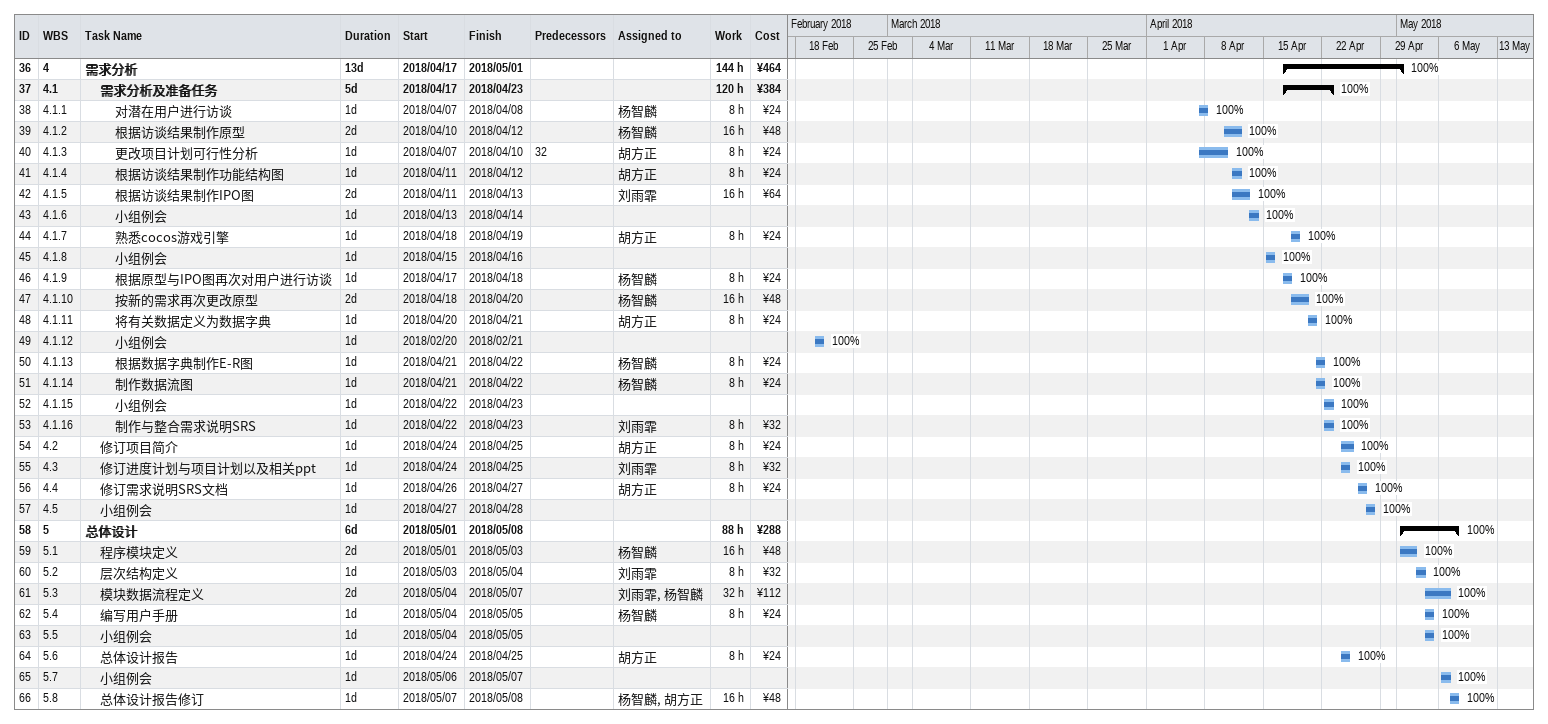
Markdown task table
| ID | WBS | Task | Duration | Start | Finish | Predecessors | Resources | % complete | Work (h) | Cost (¥) |
|---|---|---|---|---|---|---|---|---|---|---|
| 36 | 4 | **需求分析** | 13d | 2018-04-17 | 2018-05-01 |  |  | 100 | 144 | 464 |
| 37 | 4.1 | **需求分析及准备任务** | 5d | 2018-04-17 | 2018-04-23 |  |  | 100 | 120 | 384 |
| 38 | 4.1.1 | 对潜在用户进行访谈 | 1d | 2018-04-07 | 2018-04-08 |  | 杨智麟 | 100 | 8 | 24 |
| 39 | 4.1.2 | 根据访谈结果制作原型 | 2d | 2018-04-10 | 2018-04-12 |  | 杨智麟 | 100 | 16 | 48 |
| 40 | 4.1.3 | 更改项目计划可行性分析 | 1d | 2018-04-07 | 2018-04-10 | 32 | 胡方正 | 100 | 8 | 24 |
| 41 | 4.1.4 | 根据访谈结果制作功能结构图 | 1d | 2018-04-11 | 2018-04-12 |  | 胡方正 | 100 | 8 | 24 |
| 42 | 4.1.5 | 根据访谈结果制作IPO图 | 2d | 2018-04-11 | 2018-04-13 |  | 刘雨霏 | 100 | 16 | 64 |
| 43 | 4.1.6 | 小组例会 | 1d | 2018-04-13 | 2018-04-14 |  |  | 100 |  |  |
| 44 | 4.1.7 | 熟悉cocos游戏引擎 | 1d | 2018-04-18 | 2018-04-19 |  | 胡方正 | 100 | 8 | 24 |
| 45 | 4.1.8 | 小组例会 | 1d | 2018-04-15 | 2018-04-16 |  |  | 100 |  |  |
| 46 | 4.1.9 | 根据原型与IPO图再次对用户进行访谈 | 1d | 2018-04-17 | 2018-04-18 |  | 杨智麟 | 100 | 8 | 24 |
| 47 | 4.1.10 | 按新的需求再次更改原型 | 2d | 2018-04-18 | 2018-04-20 |  | 杨智麟 | 100 | 16 | 48 |
| 48 | 4.1.11 | 将有关数据定义为数据字典 | 1d | 2018-04-20 | 2018-04-21 |  | 胡方正 | 100 | 8 | 24 |
| 49 | 4.1.12 | 小组例会 | 1d | 2018-02-20 | 2018-02-21 |  |  | 100 |  |  |
| 50 | 4.1.13 | 根据数据字典制作E-R图 | 1d | 2018-04-21 | 2018-04-22 |  | 杨智麟 | 100 | 8 | 24 |
| 51 | 4.1.14 | 制作数据流图 | 1d | 2018-04-21 | 2018-04-22 |  | 杨智麟 | 100 | 8 | 24 |
| 52 | 4.1.15 | 小组例会 | 1d | 2018-04-22 | 2018-04-23 |  |  | 100 |  |  |
| 53 | 4.1.16 | 制作与整合需求说明SRS | 1d | 2018-04-22 | 2018-04-23 |  | 刘雨霏 | 100 | 8 | 32 |
| 54 | 4.2 | 修订项目简介 | 1d | 2018-04-24 | 2018-04-25 |  | 胡方正 | 100 | 8 | 24 |
| 55 | 4.3 | 修订进度计划与项目计划以及相关ppt | 1d | 2018-04-24 | 2018-04-25 |  | 刘雨霏 | 100 | 8 | 32 |
| 56 | 4.4 | 修订需求说明SRS文档 | 1d | 2018-04-26 | 2018-04-27 |  | 胡方正 | 100 | 8 | 24 |
| 57 | 4.5 | 小组例会 | 1d | 2018-04-27 | 2018-04-28 |  |  | 100 |  |  |
| 58 | 5 | **总体设计** | 6d | 2018-05-01 | 2018-05-08 |  |  | 100 | 88 | 288 |
| 59 | 5.1 | 程序模块定义 | 2d | 2018-05-01 | 2018-05-03 |  | 杨智麟 | 100 | 16 | 48 |
| 60 | 5.2 | 层次结构定义 | 1d | 2018-05-03 | 2018-05-04 |  | 刘雨霏 | 100 | 8 | 32 |
| 61 | 5.3 | 模块数据流程定义 | 2d | 2018-05-04 | 2018-05-07 |  | 刘雨霏, 杨智麟 | 100 | 32 | 112 |
| 62 | 5.4 | 编写用户手册 | 1d | 2018-05-04 | 2018-05-05 |  | 杨智麟 | 100 | 8 | 24 |
| 63 | 5.5 | 小组例会 | 1d | 2018-05-04 | 2018-05-05 |  |  | 100 |  |  |
| 64 | 5.6 | 总体设计报告 | 1d | 2018-04-24 | 2018-04-25 |  | 胡方正 | 100 | 8 | 24 |
| 65 | 5.7 | 小组例会 | 1d | 2018-05-06 | 2018-05-07 |  |  | 100 |  |  |
| 66 | 5.8 | 总体设计报告修订 | 1d | 2018-05-07 | 2018-05-08 |  | 杨智麟, 胡方正 | 100 | 16 | 48 |
